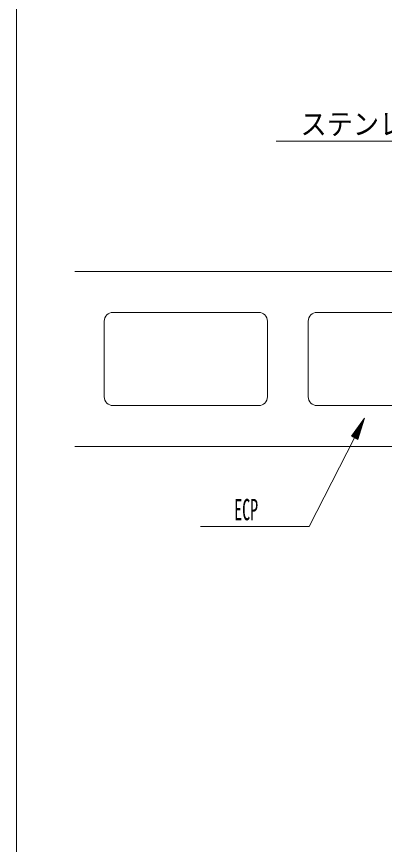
# Model space of a CAD drawing. Units: millimetres, scale not verified. Extents: x -1209 to 1209, y -852 to 852.
# Drawn here: x -403.2 to -276.9, y 420.2 to 704.4 of the extents above; entities that cross this region are included whole.
import ezdxf
from ezdxf.enums import TextEntityAlignment as Align

# ---------------------------------------------------------------- set-up
doc = ezdxf.new("R2010")
doc.units = ezdxf.units.MM
doc.header["$LTSCALE"] = 3
for name, color, linetype, lineweight in [('0-1_0-0WAKU', 7, 'Continuous', 18), ('0-2_0-1AL', 5, 'Continuous', 18), ('0-3_0-2SUNPO', 7, 'Continuous', 18)]:
    doc.layers.add(name, color=color, linetype=linetype, lineweight=lineweight)
doc.styles.add('ＭＳ ゴシック', font='')
doc.styles.get('ＭＳ ゴシック').set_extended_font_data('MS Gothic')

msp = doc.modelspace()

# ---------------------------------------------------------------- linework, layer by layer
at = {"layer": '0-1_0-0WAKU'}
msp.add_line((-403.161, 26.329), (-403.161, 852.393), dxfattribs=at)
at = {"layer": '0-2_0-1AL'}
for p, q in [((-383.161, 616.831), (-208.953, 616.831)), ((-370.057, 602.831), (-320.057, 602.831)), ((-300.057, 602.831), (-250.057, 602.831)), ((-373.057, 573.831), (-373.057, 599.831)), ((-317.057, 599.831), (-317.057, 573.831)), ((-303.057, 573.831), (-303.057, 599.831)), ((-320.057, 570.831), (-370.057, 570.831)), ((-250.057, 570.831), (-300.057, 570.831)), ((-383.161, 556.831), (-208.953, 556.831))]:
    msp.add_line(p, q, dxfattribs=at)
for centre, start, end in [((-370.057, 599.831), 90, 180), ((-320.057, 599.831), 0, 90), ((-300.057, 599.831), 90, 180), ((-370.057, 573.831), 179.99998, 269.99998), ((-320.057, 573.831), 269.99998, 359.99998), ((-300.057, 573.831), 179.99998, 269.99998)]:
    msp.add_arc(centre, 3, start, end, dxfattribs=at)
at = {"layer": '0-3_0-2SUNPO'}
for p, q in [((-314.043, 661.612), (-212.402, 661.612)), ((-288.266, 560.375), (-283.744, 566.488)), ((-283.744, 566.488), (-286.039, 559.239)), ((-284.087, 565.404), (-284.546, 565.404)), ((-284.071, 565.454), (-284.509, 565.454)), ((-284.056, 565.504), (-284.472, 565.504)), ((-284.04, 565.554), (-284.435, 565.554)), ((-284.024, 565.604), (-284.398, 565.604)), ((-284.008, 565.654), (-284.361, 565.654)), ((-283.992, 565.704), (-284.324, 565.704)), ((-283.976, 565.754), (-284.287, 565.754)), ((-283.961, 565.804), (-284.25, 565.804)), ((-283.945, 565.854), (-284.213, 565.854)), ((-283.929, 565.904), (-284.176, 565.904)), ((-283.913, 565.954), (-284.139, 565.954)), ((-283.897, 566.004), (-284.102, 566.004)), ((-283.882, 566.054), (-284.065, 566.054)), ((-283.866, 566.104), (-284.028, 566.104)), ((-283.85, 566.154), (-283.991, 566.154)), ((-283.834, 566.204), (-283.954, 566.204)), ((-283.818, 566.254), (-283.917, 566.254)), ((-283.802, 566.304), (-283.88, 566.304)), ((-283.787, 566.354), (-283.843, 566.354)), ((-283.771, 566.404), (-283.806, 566.404)), ((-283.755, 566.454), (-283.769, 566.454)), ((-284.974, 562.604), (-286.617, 562.604)), ((-284.958, 562.654), (-286.58, 562.654)), ((-284.942, 562.704), (-286.543, 562.704)), ((-284.926, 562.754), (-286.506, 562.754)), ((-284.91, 562.804), (-286.469, 562.804)), ((-284.894, 562.854), (-286.432, 562.854)), ((-284.879, 562.904), (-286.395, 562.904)), ((-284.863, 562.954), (-286.358, 562.954)), ((-284.847, 563.004), (-286.321, 563.004)), ((-284.831, 563.054), (-286.284, 563.054)), ((-284.815, 563.104), (-286.247, 563.104)), ((-284.799, 563.154), (-286.21, 563.154)), ((-284.784, 563.204), (-286.173, 563.204)), ((-284.768, 563.254), (-286.136, 563.254)), ((-284.752, 563.304), (-286.099, 563.304)), ((-284.736, 563.354), (-286.062, 563.354)), ((-284.72, 563.404), (-286.025, 563.404)), ((-284.704, 563.454), (-285.988, 563.454)), ((-284.689, 563.504), (-285.951, 563.504)), ((-284.673, 563.554), (-285.914, 563.554)), ((-284.657, 563.604), (-285.877, 563.604)), ((-284.641, 563.654), (-285.84, 563.654)), ((-284.625, 563.704), (-285.803, 563.704)), ((-284.61, 563.754), (-285.766, 563.754)), ((-284.594, 563.804), (-285.729, 563.804)), ((-284.578, 563.854), (-285.693, 563.854)), ((-284.562, 563.904), (-285.655, 563.904)), ((-284.546, 563.954), (-285.619, 563.954)), ((-284.53, 564.004), (-285.582, 564.004)), ((-284.515, 564.054), (-285.545, 564.054)), ((-284.499, 564.104), (-285.508, 564.104)), ((-284.483, 564.154), (-285.471, 564.154)), ((-284.467, 564.204), (-285.434, 564.204)), ((-284.451, 564.254), (-285.397, 564.254)), ((-284.436, 564.304), (-285.36, 564.304)), ((-284.42, 564.354), (-285.323, 564.354)), ((-284.404, 564.404), (-285.286, 564.404)), ((-284.388, 564.454), (-285.249, 564.454)), ((-284.372, 564.504), (-285.212, 564.504)), ((-284.356, 564.554), (-285.175, 564.554)), ((-284.34, 564.604), (-285.138, 564.604)), ((-284.325, 564.654), (-285.101, 564.654)), ((-284.309, 564.704), (-285.064, 564.704)), ((-284.293, 564.754), (-285.027, 564.754)), ((-284.277, 564.804), (-284.99, 564.804)), ((-284.261, 564.854), (-284.953, 564.854)), ((-284.245, 564.904), (-284.916, 564.904)), ((-284.23, 564.954), (-284.879, 564.954)), ((-284.214, 565.004), (-284.842, 565.004)), ((-284.198, 565.054), (-284.805, 565.054)), ((-284.182, 565.104), (-284.768, 565.104)), ((-284.166, 565.154), (-284.731, 565.154)), ((-284.15, 565.204), (-284.694, 565.204)), ((-284.135, 565.254), (-284.657, 565.254)), ((-284.119, 565.304), (-284.62, 565.304)), ((-284.103, 565.354), (-284.583, 565.354)), ((-287.152, 559.807), (-302.711, 529.306)), ((-286.039, 559.239), (-288.266, 560.375)), ((-285.67, 560.404), (-288.244, 560.404)), ((-285.686, 560.354), (-288.224, 560.354)), ((-285.654, 560.454), (-288.207, 560.454)), ((-285.638, 560.504), (-288.17, 560.504)), ((-285.623, 560.554), (-288.133, 560.554)), ((-285.702, 560.304), (-288.126, 560.304)), ((-285.607, 560.604), (-288.096, 560.604)), ((-285.591, 560.654), (-288.059, 560.654)), ((-285.717, 560.254), (-288.028, 560.254)), ((-285.575, 560.704), (-288.023, 560.704)), ((-285.559, 560.754), (-287.985, 560.754)), ((-285.543, 560.804), (-287.948, 560.804)), ((-285.733, 560.204), (-287.93, 560.204)), ((-285.528, 560.854), (-287.911, 560.854)), ((-285.512, 560.904), (-287.874, 560.904)), ((-285.496, 560.954), (-287.838, 560.954)), ((-285.749, 560.154), (-287.832, 560.154)), ((-285.48, 561.004), (-287.8, 561.004)), ((-285.464, 561.054), (-287.764, 561.054)), ((-285.765, 560.104), (-287.734, 560.104)), ((-285.448, 561.104), (-287.727, 561.104)), ((-285.433, 561.154), (-287.69, 561.154)), ((-285.417, 561.204), (-287.653, 561.204)), ((-285.781, 560.054), (-287.636, 560.054)), ((-285.401, 561.254), (-287.616, 561.254)), ((-285.385, 561.304), (-287.579, 561.304)), ((-285.369, 561.354), (-287.542, 561.354)), ((-285.797, 560.004), (-287.538, 560.004)), ((-285.353, 561.404), (-287.505, 561.404)), ((-285.338, 561.454), (-287.468, 561.454)), ((-285.812, 559.954), (-287.44, 559.954)), ((-285.322, 561.504), (-287.431, 561.504)), ((-285.306, 561.554), (-287.394, 561.554)), ((-285.29, 561.604), (-287.357, 561.604)), ((-285.828, 559.904), (-287.342, 559.904)), ((-285.274, 561.654), (-287.32, 561.654)), ((-285.258, 561.704), (-287.283, 561.704)), ((-285.243, 561.754), (-287.246, 561.754)), ((-285.844, 559.854), (-287.244, 559.854)), ((-285.227, 561.804), (-287.209, 561.804)), ((-285.211, 561.854), (-287.172, 561.854)), ((-285.86, 559.804), (-287.146, 559.804)), ((-285.195, 561.904), (-287.135, 561.904)), ((-285.179, 561.954), (-287.098, 561.954)), ((-285.163, 562.004), (-287.061, 562.004)), ((-285.876, 559.754), (-287.048, 559.754)), ((-285.148, 562.054), (-287.024, 562.054)), ((-285.132, 562.104), (-286.987, 562.104)), ((-285.116, 562.154), (-286.95, 562.154)), ((-285.1, 562.204), (-286.913, 562.204)), ((-285.084, 562.254), (-286.876, 562.254)), ((-285.069, 562.304), (-286.839, 562.304)), ((-285.053, 562.354), (-286.802, 562.354)), ((-285.037, 562.404), (-286.765, 562.404)), ((-285.021, 562.454), (-286.728, 562.454)), ((-285.005, 562.504), (-286.691, 562.504)), ((-284.989, 562.554), (-286.654, 562.554)), ((-285.891, 559.704), (-286.95, 559.704)), ((-285.907, 559.654), (-286.852, 559.654)), ((-285.923, 559.604), (-286.754, 559.604)), ((-285.939, 559.554), (-286.656, 559.554)), ((-285.955, 559.504), (-286.557, 559.504)), ((-285.971, 559.454), (-286.459, 559.454)), ((-285.986, 559.404), (-286.361, 559.404)), ((-286.002, 559.354), (-286.263, 559.354)), ((-286.018, 559.304), (-286.165, 559.304)), ((-286.034, 559.254), (-286.068, 559.254)), ((-302.711, 529.306), (-340.017, 529.306))]:
    msp.add_line(p, q, dxfattribs=at)

# ---------------------------------------------------------------- texts
at = {"layer": '0-3_0-2SUNPO', "style": 'ＭＳ ゴシック'}
for s, width, p in [('ステンレスボルト', 0.9, (-305.734, 661.612)), ('ECP', 0.55, (-328.479, 529.306))]:
    msp.add_text(s, height=7.326, dxfattribs=dict(at, width=width)).set_placement(p, align=Align.BOTTOM_LEFT)

doc.saveas('drawing.dxf')
